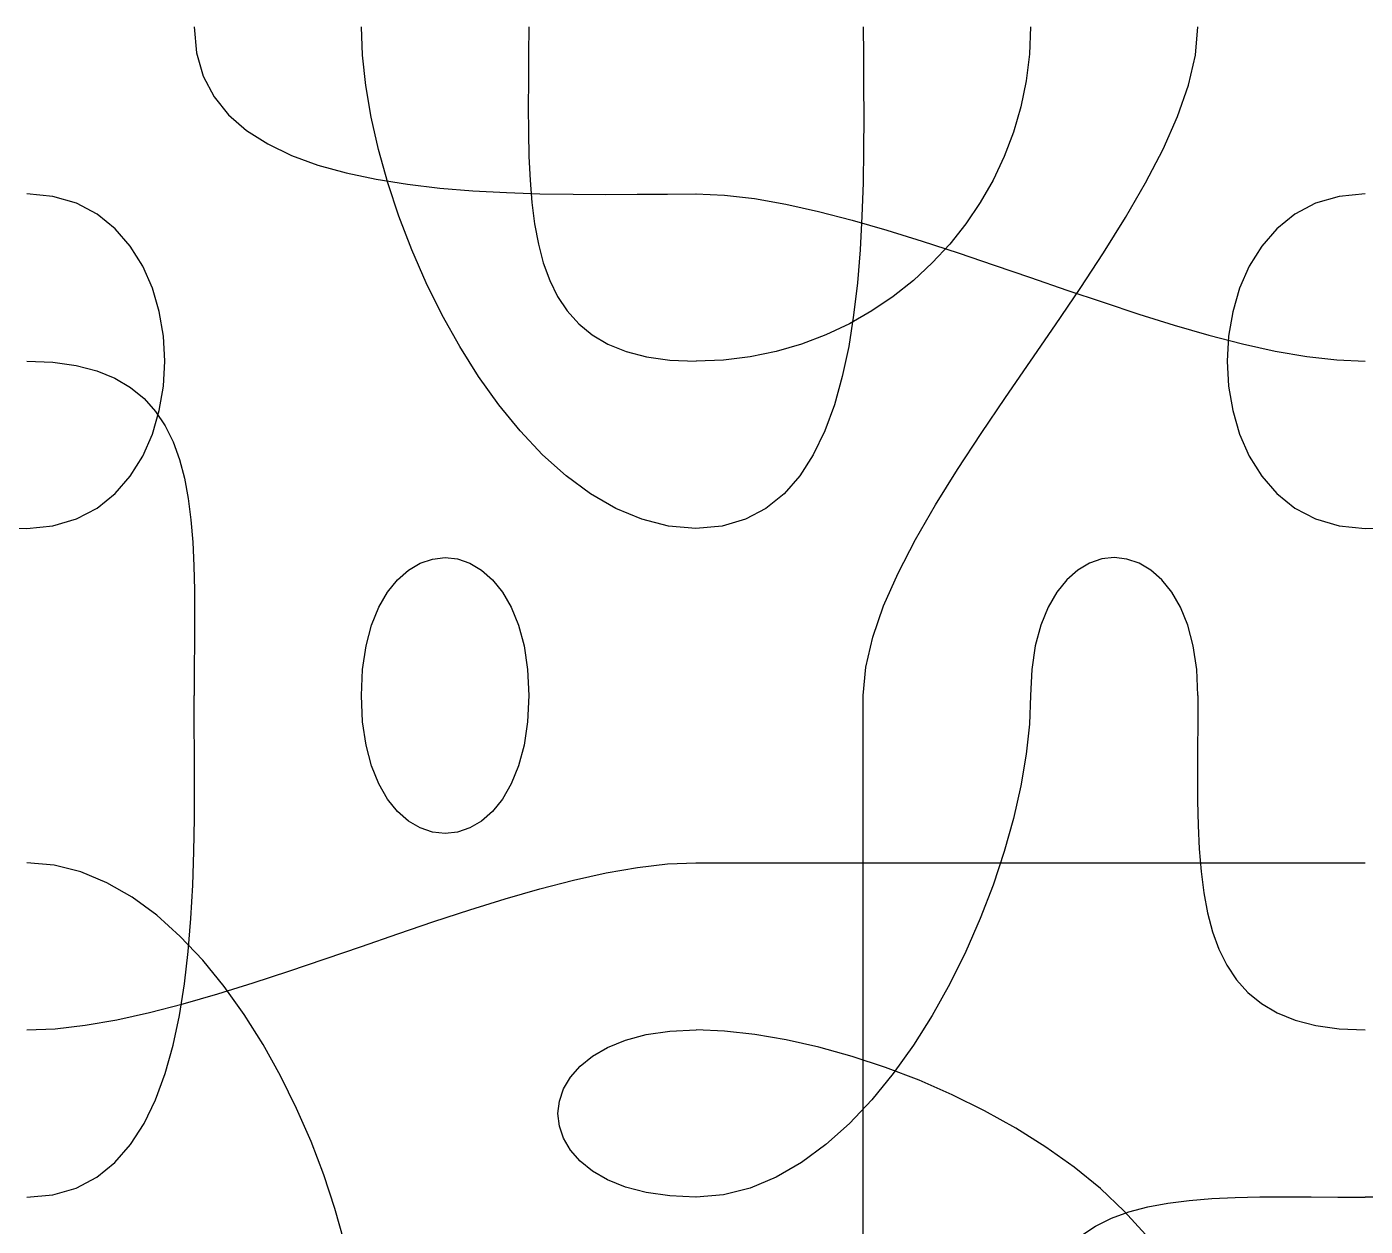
# Model space of a CAD drawing. Header units: metres. Extents: x -250 to 250, y -250 to 250.
# Drawn here: x 50 to 150, y 160.3 to 250 of the extents above; entities that cross this region are included whole.
import ezdxf

# ---------------------------------------------------------------- set-up
doc = ezdxf.new("R2010")
doc.units = ezdxf.units.M

msp = doc.modelspace()

# ---------------------------------------------------------------- linework, layer by layer
for p, q in [((62.5, 250, -519.61523), (62.67392, 248.04797, -519.61523)), ((75.083466, 247.86682, -519.61523), (75.00021, 250.00012, -519.61523)), ((87.5, 250, -519.61523), (87.492645, 247.95734, -519.61523)), ((112.5, 250, -519.61523), (112.507355, 247.8667, -519.61523)), ((125, 250, -519.61523), (124.91672, 247.95734, -519.61523)), ((137.31879, 247.87415, -519.61523), (137.50006, 250.00012, -519.61523)), ((62.67392, 248.04797, -519.61523), (63.178772, 246.30878, -519.61523)), ((75.32892, 245.60883, -519.61523), (75.083466, 247.86682, -519.61523)), ((87.492645, 247.95734, -519.61523), (87.47873, 245.95874, -519.61523)), ((112.507355, 247.8667, -519.61523), (112.52127, 245.60876, -519.61523)), ((124.91672, 247.95734, -519.61523), (124.671265, 245.95874, -519.61523)), ((136.80002, 245.63007, -519.61523), (137.31879, 247.87415, -519.61523)), ((63.178772, 246.30878, -519.61523), (63.989258, 244.7702, -519.61523)), ((75.72998, 243.25146, -519.61523), (75.32892, 245.60883, -519.61523)), ((87.47873, 245.95874, -519.61523), (87.47046, 244.0108, -519.61523)), ((112.52127, 245.60876, -519.61523), (112.52954, 243.2514, -519.61523)), ((124.671265, 245.95874, -519.61523), (124.27017, 244.0108, -519.61523)), ((135.98126, 243.281, -519.61523), (136.80002, 245.63007, -519.61523)), ((63.989258, 244.7702, -519.61523), (65.08005, 243.42004, -519.61523)), ((87.47046, 244.0108, -519.61523), (87.47998, 242.12006, -519.61523)), ((124.27017, 244.0108, -519.61523), (123.72003, 242.12006, -519.61523)), ((65.08005, 243.42004, -519.61523), (66.42584, 242.24615, -519.61523)), ((76.28012, 240.82007, -519.61523), (75.72998, 243.25146, -519.61523)), ((112.52954, 243.2514, -519.61523), (112.52002, 240.82, -519.61523)), ((134.9, 240.84003, -519.61523), (135.98126, 243.281, -519.61523)), ((66.42584, 242.24615, -519.61523), (68.00131, 241.23633, -519.61523)), ((87.47998, 242.12006, -519.61523), (87.51953, 240.29303, -519.61523)), ((123.72003, 242.12006, -519.61523), (123.027374, 240.29303, -519.61523)), ((68.00131, 241.23633, -519.61523), (69.78116, 240.37836, -519.61523)), ((69.78116, 240.37836, -519.61523), (71.74008, 239.6601, -519.61523)), ((76.97275, 238.3399, -519.61523), (76.28012, 240.82007, -519.61523)), ((87.51953, 240.29303, -519.61523), (87.60126, 238.53632, -519.61523)), ((112.52002, 240.82, -519.61523), (112.4805, 238.33984, -519.61523)), ((123.027374, 240.29303, -519.61523), (122.19879, 238.53632, -519.61523)), ((133.59375, 238.32031, -519.61523), (134.9, 240.84003, -519.61523)), ((71.74008, 239.6601, -519.61523), (73.85275, 239.06934, -519.61523)), ((73.85275, 239.06934, -519.61523), (76.09384, 238.59387, -519.61523)), ((76.09384, 238.59387, -519.61523), (78.43808, 238.22156, -519.61523)), ((77.80133, 235.8363, -519.61523), (76.97275, 238.3399, -519.61523)), ((78.43808, 238.22156, -519.61523), (80.86011, 237.94019, -519.61523)), ((87.60126, 238.53632, -519.61523), (87.737366, 236.8565, -519.61523)), ((112.4805, 238.33984, -519.61523), (112.39877, 235.83624, -519.61523)), ((122.19879, 238.53632, -519.61523), (121.240845, 236.8565, -519.61523)), ((132.1, 235.73499, -519.61523), (133.59375, 238.32031, -519.61523)), ((51.959503, 237.31909, -519.61523), (50.000122, 237.50037, -519.61523)), ((53.712616, 236.8003, -519.61523), (51.959503, 237.31909, -519.61523)), ((80.86011, 237.94019, -519.61523), (83.334656, 237.73755, -519.61523)), ((83.334656, 237.73755, -519.61523), (85.836395, 237.6015, -519.61523)), ((85.836395, 237.6015, -519.61523), (88.34, 237.51978, -519.61523)), ((88.34, 237.51978, -519.61523), (90.82016, 237.48029, -519.61523)), ((90.82016, 237.48029, -519.61523), (93.25159, 237.47076, -519.61523)), ((93.25159, 237.47076, -519.61523), (95.60895, 237.47906, -519.61523)), ((95.60895, 237.47906, -519.61523), (97.86694, 237.49298, -519.61523)), ((97.86694, 237.49298, -519.61523), (100.000244, 237.50037, -519.61523)), ((100, 237.5, -519.61523), (102.125946, 237.40936, -519.61523)), ((102.125946, 237.40936, -519.61523), (104.369995, 237.14996, -519.61523)), ((104.369995, 237.14996, -519.61523), (106.719055, 236.7406, -519.61523)), ((148.04062, 237.31873, -519.61523), (146.2875, 236.79999, -519.61523)), ((150, 237.5, -519.61523), (148.04062, 237.31873, -519.61523)), ((55.25949, 235.9815, -519.61523), (53.712616, 236.8003, -519.61523)), ((87.737366, 236.8565, -519.61523), (87.94003, 235.26013, -519.61523)), ((106.719055, 236.7406, -519.61523), (109.16, 236.19995, -519.61523)), ((109.16, 236.19995, -519.61523), (111.67969, 235.54681, -519.61523)), ((121.240845, 236.8565, -519.61523), (120.160065, 235.26013, -519.61523)), ((146.2875, 236.79999, -519.61523), (144.74063, 235.98126, -519.61523)), ((56.600098, 234.9002, -519.61523), (55.25949, 235.9815, -519.61523)), ((78.75928, 233.3346, -519.61523), (77.80133, 235.8363, -519.61523)), ((87.94003, 235.26013, -519.61523), (88.221436, 233.75372, -519.61523)), ((111.67969, 235.54681, -519.61523), (114.265015, 234.79993, -519.61523)), ((112.39877, 235.83624, -519.61523), (112.262695, 233.33453, -519.61523)), ((120.160065, 235.26013, -519.61523), (118.96304, 233.75372, -519.61523)), ((130.45624, 233.09717, -519.61523), (132.1, 235.73499, -519.61523)), ((144.74063, 235.98126, -519.61523), (143.4, 234.90002, -519.61523)), ((57.734467, 233.59393, -519.61523), (56.600098, 234.9002, -519.61523)), ((114.265015, 234.79993, -519.61523), (116.90283, 233.97803, -519.61523)), ((143.4, 234.90002, -519.61523), (142.26562, 233.59375, -519.61523)), ((58.662598, 232.10016, -519.61523), (57.734467, 233.59393, -519.61523)), ((79.84006, 230.86005, -519.61523), (78.75928, 233.3346, -519.61523)), ((88.221436, 233.75372, -519.61523), (88.59378, 232.34387, -519.61523)), ((112.262695, 233.33453, -519.61523), (112.06003, 230.85999, -519.61523)), ((116.90283, 233.97803, -519.61523), (119.58002, 233.09991, -519.61523)), ((118.96304, 233.75372, -519.61523), (117.65634, 232.34387, -519.61523)), ((119.58002, 233.09991, -519.61523), (122.28345, 232.18427, -519.61523)), ((128.69998, 230.41998, -519.61523), (130.45624, 233.09717, -519.61523)), ((142.26562, 233.59375, -519.61523), (141.3375, 232.09998, -519.61523)), ((59.38446, 230.45636, -519.61523), (58.662598, 232.10016, -519.61523)), ((88.59378, 232.34387, -519.61523), (89.069244, 231.03717, -519.61523)), ((117.65634, 232.34387, -519.61523), (116.24652, 231.03717, -519.61523)), ((122.28345, 232.18427, -519.61523), (125, 231.24988, -519.61523)), ((141.3375, 232.09998, -519.61523), (140.61563, 230.45624, -519.61523)), ((89.069244, 231.03717, -519.61523), (89.660034, 229.84015, -519.61523)), ((116.24652, 231.03717, -519.61523), (114.74011, 229.84015, -519.61523)), ((125, 231.24988, -519.61523), (127.71655, 230.31549, -519.61523)), ((59.900085, 228.70007, -519.61523), (59.38446, 230.45636, -519.61523)), ((81.03708, 228.43799, -519.61523), (79.84006, 230.86005, -519.61523)), ((112.06003, 230.85999, -519.61523), (111.778625, 228.43799, -519.61523)), ((126.86871, 227.71655, -519.61523), (128.69998, 230.41998, -519.61523)), ((127.71655, 230.31549, -519.61523), (130.41998, 229.39984, -519.61523)), ((140.61563, 230.45624, -519.61523), (140.1, 228.70001, -519.61523)), ((89.660034, 229.84015, -519.61523), (90.37833, 228.7594, -519.61523)), ((114.74011, 229.84015, -519.61523), (113.14371, 228.7594, -519.61523)), ((130.41998, 229.39984, -519.61523), (133.09717, 228.52173, -519.61523)), ((60.209442, 226.86884, -519.61523), (59.900085, 228.70007, -519.61523)), ((82.34378, 226.09375, -519.61523), (81.03708, 228.43799, -519.61523)), ((90.37833, 228.7594, -519.61523), (91.2363, 227.80145, -519.61523)), ((111.778625, 228.43799, -519.61523), (111.40628, 226.09381, -519.61523)), ((113.14371, 228.7594, -519.61523), (111.46387, 227.80145, -519.61523)), ((133.09717, 228.52173, -519.61523), (135.73499, 227.69983, -519.61523)), ((140.1, 228.70001, -519.61523), (139.79062, 226.86877, -519.61523)), ((91.2363, 227.80145, -519.61523), (92.246155, 226.9729, -519.61523)), ((111.46387, 227.80145, -519.61523), (109.70715, 226.9729, -519.61523)), ((124.99997, 225, -519.61523), (126.86871, 227.71655, -519.61523)), ((135.73499, 227.69983, -519.61523), (138.32031, 226.95294, -519.61523)), ((60.31256, 225.00006, -519.61523), (60.209442, 226.86884, -519.61523)), ((83.7536, 223.85266, -519.61523), (82.34378, 226.09375, -519.61523)), ((92.246155, 226.9729, -519.61523), (93.420074, 226.28027, -519.61523)), ((93.420074, 226.28027, -519.61523), (94.77023, 225.7301, -519.61523)), ((107.88013, 226.28027, -519.61523), (105.98935, 225.7301, -519.61523)), ((109.70715, 226.9729, -519.61523), (107.88013, 226.28027, -519.61523)), ((111.40628, 226.09381, -519.61523), (110.93082, 223.85272, -519.61523)), ((138.32031, 226.95294, -519.61523), (140.84, 226.2998, -519.61523)), ((139.79062, 226.86877, -519.61523), (139.6875, 225, -519.61523)), ((140.84, 226.2998, -519.61523), (143.28094, 225.75916, -519.61523)), ((50, 225, -519.61523), (51.952026, 224.91675, -519.61523)), ((60.209442, 223.13129, -519.61523), (60.31256, 225.00006, -519.61523)), ((94.77023, 225.7301, -519.61523), (96.30884, 225.32904, -519.61523)), ((96.30884, 225.32904, -519.61523), (98.048065, 225.08356, -519.61523)), ((98.048065, 225.08356, -519.61523), (100.00012, 225.0003, -519.61523)), ((102.042816, 225.08356, -519.61523), (100.00018, 225.0003, -519.61523)), ((104.04138, 225.32904, -519.61523), (102.042816, 225.08356, -519.61523)), ((105.98935, 225.7301, -519.61523), (104.04138, 225.32904, -519.61523)), ((123.131226, 222.28345, -519.61523), (124.99997, 225, -519.61523)), ((139.6875, 225, -519.61523), (139.79062, 223.13123, -519.61523)), ((143.28094, 225.75916, -519.61523), (145.63, 225.3498, -519.61523)), ((145.63, 225.3498, -519.61523), (147.87408, 225.0904, -519.61523)), ((147.87408, 225.0904, -519.61523), (150.00003, 224.99976, -519.61523)), ((51.952026, 224.91675, -519.61523), (53.691254, 224.67126, -519.61523)), ((53.691254, 224.67126, -519.61523), (55.22986, 224.27014, -519.61523)), ((55.22986, 224.27014, -519.61523), (56.580017, 223.71997, -519.61523)), ((56.580017, 223.71997, -519.61523), (57.753937, 223.02734, -519.61523)), ((57.753937, 223.02734, -519.61523), (58.763794, 222.19873, -519.61523)), ((59.900055, 221.30005, -519.61523), (60.209442, 223.13129, -519.61523)), ((85.26001, 221.73999, -519.61523), (83.7536, 223.85266, -519.61523)), ((110.93082, 223.85272, -519.61523), (110.34003, 221.74005, -519.61523)), ((139.79062, 223.13123, -519.61523), (140.1, 221.29999, -519.61523)), ((58.763794, 222.19873, -519.61523), (59.621765, 221.24078, -519.61523)), ((121.29996, 219.58002, -519.61523), (123.131226, 222.28345, -519.61523)), ((59.38443, 219.54376, -519.61523), (59.900055, 221.30005, -519.61523)), ((59.621765, 221.24078, -519.61523), (60.340057, 220.16003, -519.61523)), ((86.856415, 219.78107, -519.61523), (85.26001, 221.73999, -519.61523)), ((110.34003, 221.74005, -519.61523), (109.621735, 219.78113, -519.61523)), ((140.1, 221.29999, -519.61523), (140.61563, 219.54376, -519.61523)), ((60.340057, 220.16003, -519.61523), (60.930847, 218.96301, -519.61523)), ((58.662537, 217.90002, -519.61523), (59.38443, 219.54376, -519.61523)), ((88.536255, 218.00122, -519.61523), (86.856415, 219.78107, -519.61523)), ((109.621735, 219.78113, -519.61523), (108.76376, 218.00128, -519.61523)), ((119.5437, 216.90283, -519.61523), (121.29996, 219.58002, -519.61523)), ((140.61563, 219.54376, -519.61523), (141.3375, 217.90002, -519.61523)), ((60.930847, 218.96301, -519.61523), (61.40631, 217.65631, -519.61523)), ((90.29297, 216.42572, -519.61523), (88.536255, 218.00122, -519.61523)), ((108.76376, 218.00128, -519.61523), (107.75394, 216.42584, -519.61523)), ((57.734406, 216.40625, -519.61523), (58.662537, 217.90002, -519.61523)), ((61.40631, 217.65631, -519.61523), (61.778656, 216.24646, -519.61523)), ((141.3375, 217.90002, -519.61523), (142.26562, 216.40625, -519.61523)), ((56.600037, 215.09998, -519.61523), (57.734406, 216.40625, -519.61523)), ((61.778656, 216.24646, -519.61523), (62.06006, 214.74005, -519.61523)), ((92.119995, 215.07996, -519.61523), (90.29297, 216.42572, -519.61523)), ((107.75394, 216.42584, -519.61523), (106.58005, 215.08008, -519.61523)), ((117.89996, 214.26501, -519.61523), (119.5437, 216.90283, -519.61523)), ((142.26562, 216.40625, -519.61523), (143.4, 215.09998, -519.61523)), ((55.2594, 214.01874, -519.61523), (56.600037, 215.09998, -519.61523)), ((94.01077, 213.9892, -519.61523), (92.119995, 215.07996, -519.61523)), ((106.58005, 215.08008, -519.61523), (105.22989, 213.98932, -519.61523)), ((143.4, 215.09998, -519.61523), (144.74063, 214.01874, -519.61523)), ((53.712524, 213.20001, -519.61523), (55.2594, 214.01874, -519.61523)), ((62.06006, 214.74005, -519.61523), (62.262726, 213.14368, -519.61523)), ((116.40622, 211.67972, -519.61523), (117.89996, 214.26501, -519.61523)), ((144.74063, 214.01874, -519.61523), (146.2875, 213.20001, -519.61523)), ((51.95938, 212.68127, -519.61523), (53.712524, 213.20001, -519.61523)), ((62.262726, 213.14368, -519.61523), (62.398834, 211.46384, -519.61523)), ((95.95874, 213.17871, -519.61523), (94.01077, 213.9892, -519.61523)), ((97.95734, 212.67389, -519.61523), (95.95874, 213.17871, -519.61523)), ((103.691315, 213.17883, -519.61523), (101.95209, 212.67401, -519.61523)), ((105.22989, 213.98932, -519.61523), (103.691315, 213.17883, -519.61523)), ((146.2875, 213.20001, -519.61523), (148.04062, 212.68127, -519.61523)), ((47.866913, 212.50769, -519.61523), (50.000214, 212.50037, -519.61523)), ((50, 212.5, -519.61523), (51.95938, 212.68127, -519.61523)), ((100, 212.5, -519.61523), (97.95734, 212.67389, -519.61523)), ((101.95209, 212.67401, -519.61523), (100.00006, 212.50012, -519.61523)), ((148.04062, 212.68127, -519.61523), (150, 212.5, -519.61523)), ((150, 212.5, -519.61523), (152.13327, 212.50732, -519.61523)), ((62.398834, 211.46384, -519.61523), (62.48056, 209.70712, -519.61523)), ((115.099976, 209.16003, -519.61523), (116.40622, 211.67972, -519.61523)), ((79.400055, 209.90009, -519.61523), (80.315674, 210.20947, -519.61523)), ((80.315674, 210.20947, -519.61523), (81.25006, 210.31262, -519.61523)), ((81.25006, 210.31262, -519.61523), (82.18445, 210.2095, -519.61523)), ((82.18445, 210.2095, -519.61523), (83.10007, 209.90015, -519.61523)), ((130.31577, 210.2095, -519.61523), (129.40015, 209.90015, -519.61523)), ((131.25012, 210.31262, -519.61523), (130.31577, 210.2095, -519.61523)), ((132.18448, 210.20947, -519.61523), (131.25012, 210.31262, -519.61523)), ((133.1001, 209.90009, -519.61523), (132.18448, 210.20947, -519.61523)), ((62.48056, 209.70712, -519.61523), (62.52011, 207.8801, -519.61523)), ((77.70004, 208.66257, -519.61523), (78.52191, 209.38446, -519.61523)), ((78.52191, 209.38446, -519.61523), (79.400055, 209.90009, -519.61523)), ((83.10007, 209.90015, -519.61523), (83.97821, 209.38455, -519.61523)), ((83.97821, 209.38455, -519.61523), (84.80011, 208.66269, -519.61523)), ((114.01874, 206.71909, -519.61523), (115.099976, 209.16003, -519.61523)), ((128.52203, 209.38455, -519.61523), (127.700165, 208.66269, -519.61523)), ((129.40015, 209.90015, -519.61523), (128.52203, 209.38455, -519.61523)), ((133.97821, 209.38446, -519.61523), (133.1001, 209.90009, -519.61523)), ((134.80008, 208.66257, -519.61523), (133.97821, 209.38446, -519.61523)), ((76.953156, 207.73444, -519.61523), (77.70004, 208.66257, -519.61523)), ((84.80011, 208.66269, -519.61523), (85.547, 207.73459, -519.61523)), ((127.700165, 208.66269, -519.61523), (126.95331, 207.73459, -519.61523)), ((135.54694, 207.73444, -519.61523), (134.80008, 208.66257, -519.61523)), ((62.52011, 207.8801, -519.61523), (62.529663, 205.98932, -519.61523)), ((76.30002, 206.60004, -519.61523), (76.953156, 207.73444, -519.61523)), ((85.547, 207.73459, -519.61523), (86.200134, 206.60025, -519.61523)), ((126.95331, 207.73459, -519.61523), (126.3002, 206.60025, -519.61523)), ((136.20004, 206.60004, -519.61523), (135.54694, 207.73444, -519.61523)), ((75.7594, 205.2594, -519.61523), (76.30002, 206.60004, -519.61523)), ((86.200134, 206.60025, -519.61523), (86.74078, 205.25964, -519.61523)), ((113.19998, 204.37003, -519.61523), (114.01874, 206.71909, -519.61523)), ((126.3002, 206.60025, -519.61523), (125.75958, 205.25964, -519.61523)), ((136.74066, 205.2594, -519.61523), (136.20004, 206.60004, -519.61523)), ((62.529663, 205.98932, -519.61523), (62.521393, 204.04135, -519.61523)), ((75.350006, 203.71252, -519.61523), (75.7594, 205.2594, -519.61523)), ((86.74078, 205.25964, -519.61523), (87.15018, 203.7128, -519.61523)), ((125.75958, 205.25964, -519.61523), (125.35022, 203.7128, -519.61523)), ((137.15002, 203.71252, -519.61523), (136.74066, 205.2594, -519.61523)), ((62.521393, 204.04135, -519.61523), (62.507507, 202.04276, -519.61523)), ((112.681244, 202.12595, -519.61523), (113.19998, 204.37003, -519.61523)), ((75.09064, 201.95938, -519.61523), (75.350006, 203.71252, -519.61523)), ((87.15018, 203.7128, -519.61523), (87.40958, 201.95972, -519.61523)), ((125.35022, 203.7128, -519.61523), (125.09085, 201.95972, -519.61523)), ((137.4094, 201.95938, -519.61523), (137.15002, 203.71252, -519.61523)), ((62.507507, 202.04276, -519.61523), (62.500183, 200.00012, -519.61523)), ((112.5, 200, -519.61523), (112.681244, 202.12595, -519.61523)), ((75, 200, -519.61523), (75.09064, 201.95938, -519.61523)), ((87.40958, 201.95972, -519.61523), (87.50021, 200.00037, -519.61523)), ((125.09085, 201.95972, -519.61523), (125.000244, 200.00037, -519.61523)), ((137.5, 200, -519.61523), (137.4094, 201.95938, -519.61523)), ((62.507507, 197.86694, -519.61523), (62.500183, 200.00024, -519.61523)), ((75.09085, 198.04077, -519.61523), (75.000244, 200.00015, -519.61523)), ((87.5, 200, -519.61523), (87.40939, 198.04062, -519.61523)), ((112.5, 197.87433, -519.61523), (112.5, 200.0003, -519.61523)), ((125, 200, -519.61523), (124.91672, 197.86673, -519.61523)), ((137.5, 200, -519.61523), (137.49265, 197.95734, -519.61523)), ((75.35022, 196.28763, -519.61523), (75.09085, 198.04077, -519.61523)), ((87.40939, 198.04062, -519.61523), (87.150024, 196.2875, -519.61523)), ((62.521393, 195.60895, -519.61523), (62.507507, 197.86694, -519.61523)), ((112.5, 195.63025, -519.61523), (112.5, 197.87433, -519.61523)), ((124.91672, 197.86673, -519.61523), (124.671265, 195.60876, -519.61523)), ((137.49265, 197.95734, -519.61523), (137.47873, 195.95874, -519.61523)), ((75.75958, 194.74075, -519.61523), (75.35022, 196.28763, -519.61523)), ((87.150024, 196.2875, -519.61523), (86.74066, 194.74063, -519.61523)), ((62.529663, 193.25159, -519.61523), (62.521393, 195.60895, -519.61523)), ((112.5, 193.28116, -519.61523), (112.5, 195.63025, -519.61523)), ((124.671265, 195.60876, -519.61523), (124.27017, 193.25143, -519.61523)), ((137.47873, 195.95874, -519.61523), (137.47046, 194.01077, -519.61523)), ((76.3002, 193.40012, -519.61523), (75.75958, 194.74075, -519.61523)), ((86.74066, 194.74063, -519.61523), (86.20004, 193.40002, -519.61523)), ((137.47046, 194.01077, -519.61523), (137.48001, 192.12, -519.61523)), ((62.52011, 190.82016, -519.61523), (62.529663, 193.25159, -519.61523)), ((76.95331, 192.26572, -519.61523), (76.3002, 193.40012, -519.61523)), ((86.20004, 193.40002, -519.61523), (85.546936, 192.26566, -519.61523)), ((112.5, 190.84021, -519.61523), (112.5, 193.28116, -519.61523)), ((124.27017, 193.25143, -519.61523), (123.72003, 190.82004, -519.61523)), ((77.700165, 191.33759, -519.61523), (76.95331, 192.26572, -519.61523)), ((85.546936, 192.26566, -519.61523), (84.80008, 191.33752, -519.61523)), ((137.48001, 192.12, -519.61523), (137.51956, 190.29297, -519.61523)), ((78.52203, 190.61569, -519.61523), (77.700165, 191.33759, -519.61523)), ((84.80008, 191.33752, -519.61523), (83.97821, 190.61566, -519.61523)), ((62.48056, 188.34, -519.61523), (62.52011, 190.82016, -519.61523)), ((79.40015, 190.10007, -519.61523), (78.52203, 190.61569, -519.61523)), ((80.315765, 189.79068, -519.61523), (79.40015, 190.10007, -519.61523)), ((83.1001, 190.10004, -519.61523), (82.18448, 189.79068, -519.61523)), ((83.97821, 190.61566, -519.61523), (83.1001, 190.10004, -519.61523)), ((112.5, 188.3205, -519.61523), (112.5, 190.84021, -519.61523)), ((123.72003, 190.82004, -519.61523), (123.027374, 188.33987, -519.61523)), ((137.51956, 190.29297, -519.61523), (137.60129, 188.53625, -519.61523)), ((81.25012, 189.68756, -519.61523), (80.315765, 189.79068, -519.61523)), ((82.18448, 189.79068, -519.61523), (81.25012, 189.68756, -519.61523)), ((62.398834, 185.8364, -519.61523), (62.48056, 188.34, -519.61523)), ((112.5, 185.73517, -519.61523), (112.5, 188.3205, -519.61523)), ((123.027374, 188.33987, -519.61523), (122.19879, 185.83627, -519.61523)), ((137.60129, 188.53625, -519.61523), (137.7374, 186.85641, -519.61523)), ((52.042786, 187.32626, -519.61523), (50.000153, 187.50018, -519.61523)), ((54.04138, 186.82141, -519.61523), (52.042786, 187.32626, -519.61523)), ((93.28104, 186.74063, -519.61523), (95.6301, 187.15, -519.61523)), ((95.6301, 187.15, -519.61523), (97.874176, 187.40936, -519.61523)), ((97.874176, 187.40936, -519.61523), (100.00012, 187.49997, -519.61523)), ((100, 187.5, -519.61523), (102.125946, 187.5, -519.61523)), ((102.125946, 187.5, -519.61523), (104.369995, 187.5, -519.61523)), ((104.369995, 187.5, -519.61523), (106.719055, 187.5, -519.61523)), ((106.719055, 187.5, -519.61523), (109.16, 187.5, -519.61523)), ((109.16, 187.5, -519.61523), (111.67969, 187.5, -519.61523)), ((111.67969, 187.5, -519.61523), (114.265015, 187.5, -519.61523)), ((114.265015, 187.5, -519.61523), (116.90283, 187.5, -519.61523)), ((116.90283, 187.5, -519.61523), (119.58002, 187.5, -519.61523)), ((119.58002, 187.5, -519.61523), (122.28345, 187.5, -519.61523)), ((122.28345, 187.5, -519.61523), (125, 187.5, -519.61523)), ((125, 187.5, -519.61523), (127.71655, 187.5, -519.61523)), ((127.71655, 187.5, -519.61523), (130.41998, 187.5, -519.61523)), ((130.41998, 187.5, -519.61523), (133.09717, 187.50003, -519.61523)), ((133.09717, 187.50003, -519.61523), (135.73499, 187.50006, -519.61523)), ((135.73499, 187.50006, -519.61523), (138.32031, 187.50009, -519.61523)), ((138.32031, 187.50009, -519.61523), (140.84, 187.50012, -519.61523)), ((140.84, 187.50012, -519.61523), (143.28094, 187.50015, -519.61523)), ((143.28094, 187.50015, -519.61523), (145.63, 187.50018, -519.61523)), ((145.63, 187.50018, -519.61523), (147.87408, 187.50021, -519.61523)), ((147.87408, 187.50021, -519.61523), (150.00003, 187.50024, -519.61523)), ((55.98935, 186.01093, -519.61523), (54.04138, 186.82141, -519.61523)), ((57.880127, 184.92014, -519.61523), (55.98935, 186.01093, -519.61523)), ((88.320404, 185.54688, -519.61523), (90.84009, 186.20001, -519.61523)), ((90.84009, 186.20001, -519.61523), (93.28104, 186.74063, -519.61523)), ((137.7374, 186.85641, -519.61523), (137.94006, 185.26001, -519.61523)), ((62.262726, 183.33466, -519.61523), (62.398834, 185.8364, -519.61523)), ((85.73508, 184.79999, -519.61523), (88.320404, 185.54688, -519.61523)), ((112.5, 183.09735, -519.61523), (112.5, 185.73517, -519.61523)), ((122.19879, 185.83627, -519.61523), (121.240845, 183.33456, -519.61523)), ((137.94006, 185.26001, -519.61523), (138.22147, 183.7536, -519.61523)), ((59.707153, 183.57434, -519.61523), (57.880127, 184.92014, -519.61523)), ((83.09726, 183.97812, -519.61523), (85.73508, 184.79999, -519.61523)), ((61.463867, 181.99887, -519.61523), (59.707153, 183.57434, -519.61523)), ((62.06006, 180.8601, -519.61523), (62.262726, 183.33466, -519.61523)), ((77.716644, 182.18439, -519.61523), (80.420074, 183.1, -519.61523)), ((80.420074, 183.1, -519.61523), (83.09726, 183.97812, -519.61523)), ((112.5, 180.42014, -519.61523), (112.5, 183.09735, -519.61523)), ((121.240845, 183.33456, -519.61523), (120.160065, 180.86005, -519.61523)), ((138.22147, 183.7536, -519.61523), (138.59381, 182.34375, -519.61523)), ((75.00006, 181.25, -519.61523), (77.716644, 182.18439, -519.61523)), ((138.59381, 182.34375, -519.61523), (139.0693, 181.03705, -519.61523)), ((63.143707, 180.21902, -519.61523), (61.463867, 181.99887, -519.61523)), ((72.28348, 180.31561, -519.61523), (75.00006, 181.25, -519.61523)), ((139.0693, 181.03705, -519.61523), (139.6601, 179.84003, -519.61523)), ((61.778656, 178.43808, -519.61523), (62.06006, 180.8601, -519.61523)), ((64.74011, 178.2601, -519.61523), (63.143707, 180.21902, -519.61523)), ((69.58005, 179.4, -519.61523), (72.28348, 180.31561, -519.61523)), ((112.5, 177.71667, -519.61523), (112.5, 180.42014, -519.61523)), ((120.160065, 180.86005, -519.61523), (118.96304, 178.43802, -519.61523)), ((66.90286, 178.52188, -519.61523), (69.58005, 179.4, -519.61523)), ((139.6601, 179.84003, -519.61523), (140.37839, 178.75925, -519.61523)), ((61.40631, 176.09384, -519.61523), (61.778656, 178.43808, -519.61523)), ((64.265045, 177.70001, -519.61523), (66.90286, 178.52188, -519.61523)), ((66.24652, 176.14743, -519.61523), (64.74011, 178.2601, -519.61523)), ((118.96304, 178.43802, -519.61523), (117.65634, 176.09381, -519.61523)), ((140.37839, 178.75925, -519.61523), (141.23636, 177.8013, -519.61523)), ((61.679718, 176.95312, -519.61523), (64.265045, 177.70001, -519.61523)), ((112.5, 175.00009, -519.61523), (112.5, 177.71667, -519.61523)), ((141.23636, 177.8013, -519.61523), (142.24622, 176.97272, -519.61523)), ((56.719086, 175.75937, -519.61523), (59.160034, 176.29999, -519.61523)), ((59.160034, 176.29999, -519.61523), (61.679718, 176.95312, -519.61523)), ((60.930847, 173.85275, -519.61523), (61.40631, 176.09384, -519.61523)), ((67.65634, 173.90631, -519.61523), (66.24652, 176.14743, -519.61523)), ((117.65634, 176.09381, -519.61523), (116.24652, 173.85272, -519.61523)), ((142.24622, 176.97272, -519.61523), (143.42014, 176.28006, -519.61523)), ((143.42014, 176.28006, -519.61523), (144.7703, 175.72992, -519.61523)), ((50, 175, -519.61523), (52.125946, 175.09064, -519.61523)), ((52.125946, 175.09064, -519.61523), (54.370026, 175.35, -519.61523)), ((54.370026, 175.35, -519.61523), (56.719086, 175.75937, -519.61523)), ((98.04083, 174.90952, -519.61523), (100.00021, 175.00015, -519.61523)), ((102.133484, 174.91693, -519.61523), (100.00021, 175.00024, -519.61523)), ((112.5, 172.28351, -519.61523), (112.5, 175.00009, -519.61523)), ((144.7703, 175.72992, -519.61523), (146.3089, 175.32883, -519.61523)), ((146.3089, 175.32883, -519.61523), (148.04813, 175.08337, -519.61523)), ((148.04813, 175.08337, -519.61523), (150.00018, 175.00012, -519.61523)), ((93.40015, 173.70007, -519.61523), (94.74078, 174.24072, -519.61523)), ((94.74078, 174.24072, -519.61523), (96.28769, 174.65012, -519.61523)), ((96.28769, 174.65012, -519.61523), (98.04083, 174.90952, -519.61523)), ((104.39145, 174.67142, -519.61523), (102.133484, 174.91693, -519.61523)), ((106.74878, 174.2703, -519.61523), (104.39145, 174.67142, -519.61523)), ((109.180176, 173.72012, -519.61523), (106.74878, 174.2703, -519.61523)), ((60.340057, 171.74008, -519.61523), (60.930847, 173.85275, -519.61523)), ((68.96304, 171.56207, -519.61523), (67.65634, 173.90631, -519.61523)), ((91.337616, 172.30005, -519.61523), (92.26575, 173.04694, -519.61523)), ((92.26575, 173.04694, -519.61523), (93.40015, 173.70007, -519.61523)), ((111.66031, 173.02744, -519.61523), (109.180176, 173.72012, -519.61523)), ((114.16388, 172.19882, -519.61523), (111.66031, 173.02744, -519.61523)), ((116.24652, 173.85272, -519.61523), (114.74011, 171.74008, -519.61523)), ((90.61572, 171.47818, -519.61523), (91.337616, 172.30005, -519.61523)), ((112.5, 169.58005, -519.61523), (112.5, 172.28351, -519.61523)), ((116.66559, 171.24084, -519.61523), (114.16388, 172.19882, -519.61523)), ((59.621765, 169.78116, -519.61523), (60.340057, 171.74008, -519.61523)), ((70.160065, 169.14005, -519.61523), (68.96304, 171.56207, -519.61523)), ((90.1001, 170.60004, -519.61523), (90.61572, 171.47818, -519.61523)), ((114.74011, 171.74008, -519.61523), (113.14371, 169.78119, -519.61523)), ((119.14011, 170.16003, -519.61523), (116.66559, 171.24084, -519.61523)), ((89.79071, 169.68442, -519.61523), (90.1001, 170.60004, -519.61523)), ((121.56213, 168.96298, -519.61523), (119.14011, 170.16003, -519.61523)), ((58.763794, 168.00131, -519.61523), (59.621765, 169.78116, -519.61523)), ((71.240845, 166.6655, -519.61523), (70.160065, 169.14005, -519.61523)), ((89.68756, 168.75003, -519.61523), (89.79071, 169.68442, -519.61523)), ((113.14371, 169.78119, -519.61523), (111.46387, 168.00134, -519.61523)), ((112.5, 166.90286, -519.61523), (112.5, 169.58005, -519.61523)), ((57.753937, 166.42584, -519.61523), (58.763794, 168.00131, -519.61523)), ((89.79068, 167.81564, -519.61523), (89.68756, 168.75003, -519.61523)), ((111.46387, 168.00134, -519.61523), (109.70715, 166.42587, -519.61523)), ((123.90634, 167.65625, -519.61523), (121.56213, 168.96298, -519.61523)), ((90.10004, 166.90002, -519.61523), (89.79068, 167.81564, -519.61523)), ((126.14743, 166.2464, -519.61523), (123.90634, 167.65625, -519.61523)), ((56.580017, 165.08005, -519.61523), (57.753937, 166.42584, -519.61523)), ((72.19879, 164.16376, -519.61523), (71.240845, 166.6655, -519.61523)), ((90.61566, 166.02188, -519.61523), (90.10004, 166.90002, -519.61523)), ((91.337524, 165.20001, -519.61523), (90.61566, 166.02188, -519.61523)), ((109.70715, 166.42587, -519.61523), (107.88013, 165.08011, -519.61523)), ((112.5, 164.26505, -519.61523), (112.5, 166.90286, -519.61523)), ((128.26007, 164.73999, -519.61523), (126.14743, 166.2464, -519.61523)), ((55.22986, 163.98926, -519.61523), (56.580017, 165.08005, -519.61523)), ((92.265656, 164.45312, -519.61523), (91.337524, 165.20001, -519.61523)), ((107.88013, 165.08011, -519.61523), (105.98935, 163.98935, -519.61523)), ((73.027374, 161.66016, -519.61523), (72.19879, 164.16376, -519.61523)), ((93.400024, 163.79999, -519.61523), (92.265656, 164.45312, -519.61523)), ((112.5, 161.67972, -519.61523), (112.5, 164.26505, -519.61523)), ((130.21896, 163.14359, -519.61523), (128.26007, 164.73999, -519.61523)), ((51.952026, 162.67392, -519.61523), (53.691254, 163.17877, -519.61523)), ((53.691254, 163.17877, -519.61523), (55.22986, 163.98926, -519.61523)), ((94.74063, 163.25937, -519.61523), (93.400024, 163.79999, -519.61523)), ((96.287506, 162.85, -519.61523), (94.74063, 163.25937, -519.61523)), ((104.04138, 163.1789, -519.61523), (102.042816, 162.67407, -519.61523)), ((105.98935, 163.98935, -519.61523), (104.04138, 163.1789, -519.61523)), ((131.99881, 161.46375, -519.61523), (130.21896, 163.14359, -519.61523)), ((50, 162.5, -519.61523), (51.952026, 162.67392, -519.61523)), ((98.04062, 162.59064, -519.61523), (96.287506, 162.85, -519.61523)), ((100, 162.5, -519.61523), (98.04062, 162.59064, -519.61523)), ((102.042816, 162.67407, -519.61523), (100.00018, 162.50018, -519.61523)), ((133.7537, 161.77866, -519.61523), (135.2601, 162.06009, -519.61523)), ((135.2601, 162.06009, -519.61523), (136.8565, 162.26276, -519.61523)), ((136.8565, 162.26276, -519.61523), (138.53638, 162.39886, -519.61523)), ((138.53638, 162.39886, -519.61523), (140.29312, 162.48059, -519.61523)), ((140.29312, 162.48059, -519.61523), (142.12018, 162.52014, -519.61523)), ((142.12018, 162.52014, -519.61523), (144.01099, 162.5297, -519.61523)), ((144.01099, 162.5297, -519.61523), (145.95898, 162.52142, -519.61523)), ((145.95898, 162.52142, -519.61523), (147.95758, 162.50754, -519.61523)), ((147.95758, 162.50754, -519.61523), (150.00024, 162.50021, -519.61523)), ((152.0427, 162.50754, -519.61523), (150.00003, 162.50021, -519.61523)), ((73.72003, 159.18, -519.61523), (73.027374, 161.66016, -519.61523)), ((112.5, 159.16003, -519.61523), (112.5, 161.67972, -519.61523)), ((131.03711, 160.93085, -519.61523), (132.34384, 161.40631, -519.61523)), ((133.57428, 159.70703, -519.61523), (131.99881, 161.46375, -519.61523)), ((132.34384, 161.40631, -519.61523), (133.7537, 161.77866, -519.61523)), ((128.75928, 159.62177, -519.61523), (129.84006, 160.34006, -519.61523)), ((129.84006, 160.34006, -519.61523), (131.03711, 160.93085, -519.61523))]:
    msp.add_line(p, q)

doc.saveas('drawing.dxf')
